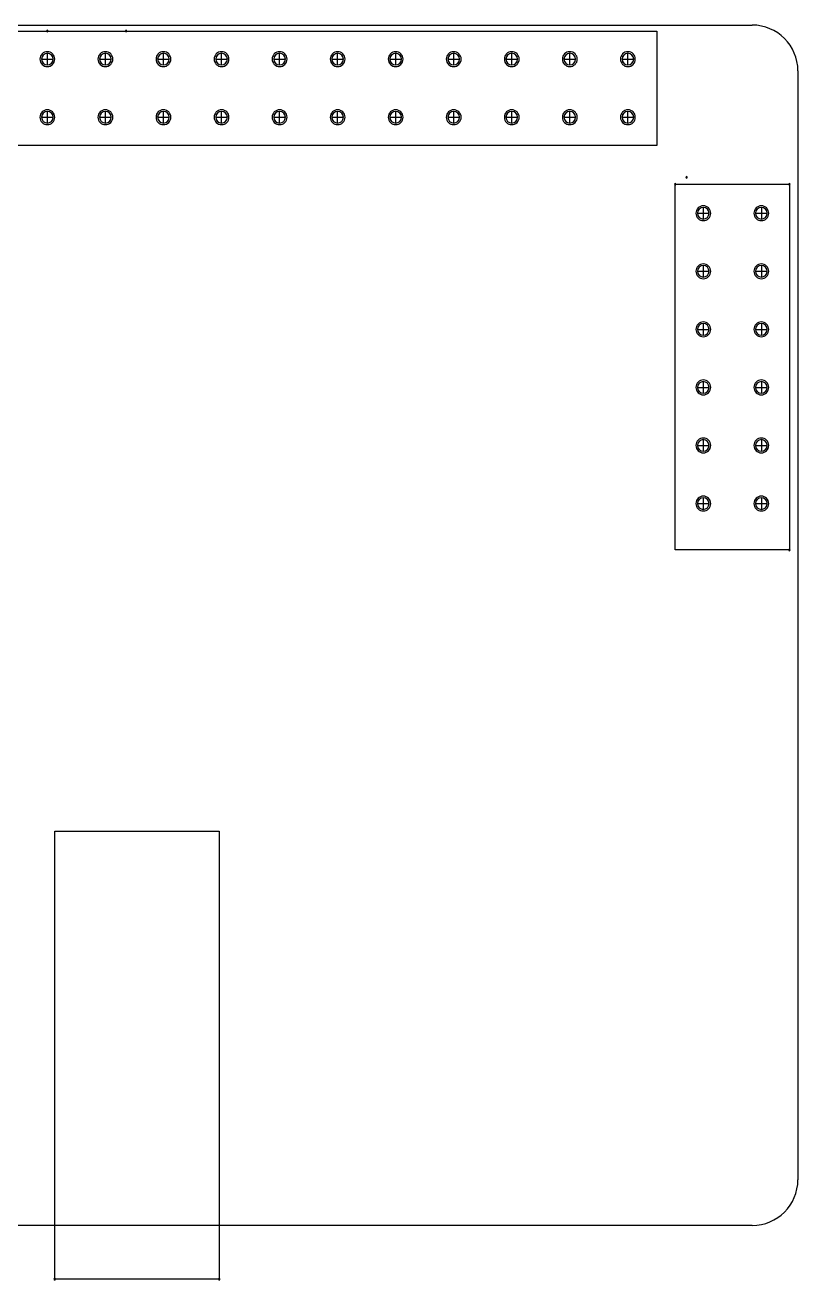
# Model space of a CAD drawing. Header units: millimetres. Extents: x -32.2 to 32.8, y -53.4 to 1.5.
# Drawn here: x -1 to 32.8, y -53.4 to 1.5 of the extents above; entities that cross this region are included whole.
import ezdxf

# ---------------------------------------------------------------- set-up
doc = ezdxf.new("R2010")
doc.units = ezdxf.units.MM
for name, color, linetype in [('BOARD_OUTLINE_00', 7, 'Continuous'), ('Dummy', 7, 'Continuous'), ('PART_TOP_2DLINE_01', 7, 'Continuous')]:
    doc.layers.add(name, color=color, linetype=linetype)

msp = doc.modelspace()

# ---------------------------------------------------------------- linework, layer by layer
at = {"color": 7, "linetype": 'Continuous'}
for centre, radius, start, end in [((0, 1.23), 0.0318, 0, 180), ((0, 1.23), 0.0318, 180, 0), ((3.445, 1.23), 0.0318, 0, 180), ((3.445, 1.23), 0.0318, 180, 0), ((0, 0), 0.325, 90, 270), ((0, 0), 0.325, 90, 270), ((0, 0), 0.325, 90, 270), ((0, 0), 0.255, 0, 180), ((0, 0), 0.255, 0, 180), ((0, 0), 0.255, 0, 180), ((0, 0), 0.255, 0, 180), ((0, 0), 0.255, 0, 180), ((0, 0), 0.255, 0, 180), ((0, 0), 0.255, 180, 0), ((0, 0), 0.255, 180, 0), ((0, 0), 0.255, 180, 0), ((0, 0), 0.255, 180, 0), ((0, 0), 0.255, 180, 0), ((0, 0), 0.255, 180, 0), ((0, 0), 0.325, 270, 90), ((0, 0), 0.325, 270, 90), ((0, 0), 0.325, 270, 90), ((2.54, 0), 0.325, 90, 270), ((2.54, 0), 0.325, 90, 270), ((2.54, 0), 0.325, 90, 270), ((2.54, 0), 0.255, 0, 180), ((2.54, 0), 0.255, 0, 180), ((2.54, 0), 0.255, 0, 180), ((2.54, 0), 0.255, 0, 180), ((2.54, 0), 0.255, 0, 180), ((2.54, 0), 0.255, 0, 180), ((2.54, 0), 0.255, 180, 0), ((2.54, 0), 0.255, 180, 0), ((2.54, 0), 0.255, 180, 0), ((2.54, 0), 0.255, 180, 0), ((2.54, 0), 0.255, 180, 0), ((2.54, 0), 0.255, 180, 0), ((2.54, 0), 0.325, 270, 90), ((2.54, 0), 0.325, 270, 90), ((2.54, 0), 0.325, 270, 90), ((5.08, 0), 0.325, 90, 270), ((5.08, 0), 0.325, 90, 270), ((5.08, 0), 0.325, 90, 270), ((5.08, 0), 0.255, 0, 180), ((5.08, 0), 0.255, 0, 180), ((5.08, 0), 0.255, 0, 180), ((5.08, 0), 0.255, 0, 180), ((5.08, 0), 0.255, 0, 180), ((5.08, 0), 0.255, 0, 180), ((5.08, 0), 0.255, 180, 0), ((5.08, 0), 0.255, 180, 0), ((5.08, 0), 0.255, 180, 0), ((5.08, 0), 0.255, 180, 0), ((5.08, 0), 0.255, 180, 0), ((5.08, 0), 0.255, 180, 0), ((5.08, 0), 0.325, 270, 90), ((5.08, 0), 0.325, 270, 90), ((5.08, 0), 0.325, 270, 90), ((7.62, 0), 0.325, 90, 270), ((7.62, 0), 0.325, 90, 270), ((7.62, 0), 0.325, 90, 270), ((7.62, 0), 0.255, 0, 180), ((7.62, 0), 0.255, 0, 180), ((7.62, 0), 0.255, 0, 180), ((7.62, 0), 0.255, 0, 180), ((7.62, 0), 0.255, 0, 180), ((7.62, 0), 0.255, 0, 180), ((7.62, 0), 0.255, 180, 0), ((7.62, 0), 0.255, 180, 0), ((7.62, 0), 0.255, 180, 0), ((7.62, 0), 0.255, 180, 0), ((7.62, 0), 0.255, 180, 0), ((7.62, 0), 0.255, 180, 0), ((7.62, 0), 0.325, 270, 90), ((7.62, 0), 0.325, 270, 90), ((7.62, 0), 0.325, 270, 90), ((10.16, 0), 0.325, 90, 270), ((10.16, 0), 0.325, 90, 270), ((10.16, 0), 0.325, 90, 270), ((10.16, 0), 0.255, 0, 180), ((10.16, 0), 0.255, 0, 180), ((10.16, 0), 0.255, 0, 180), ((10.16, 0), 0.255, 0, 180), ((10.16, 0), 0.255, 0, 180), ((10.16, 0), 0.255, 0, 180), ((10.16, 0), 0.255, 180, 0), ((10.16, 0), 0.255, 180, 0), ((10.16, 0), 0.255, 180, 0), ((10.16, 0), 0.255, 180, 0), ((10.16, 0), 0.255, 180, 0), ((10.16, 0), 0.255, 180, 0), ((10.16, 0), 0.325, 270, 90), ((10.16, 0), 0.325, 270, 90), ((10.16, 0), 0.325, 270, 90), ((12.7, 0), 0.325, 90, 270), ((12.7, 0), 0.325, 90, 270), ((12.7, 0), 0.325, 90, 270), ((12.7, 0), 0.255, 0, 180), ((12.7, 0), 0.255, 0, 180), ((12.7, 0), 0.255, 0, 180), ((12.7, 0), 0.255, 0, 180), ((12.7, 0), 0.255, 0, 180), ((12.7, 0), 0.255, 0, 180), ((12.7, 0), 0.255, 180, 0), ((12.7, 0), 0.255, 180, 0), ((12.7, 0), 0.255, 180, 0), ((12.7, 0), 0.255, 180, 0), ((12.7, 0), 0.255, 180, 0), ((12.7, 0), 0.255, 180, 0), ((12.7, 0), 0.325, 270, 90), ((12.7, 0), 0.325, 270, 90), ((12.7, 0), 0.325, 270, 90), ((15.24, 0), 0.325, 90, 270), ((15.24, 0), 0.325, 90, 270), ((15.24, 0), 0.325, 90, 270), ((15.24, 0), 0.255, 0, 180), ((15.24, 0), 0.255, 0, 180), ((15.24, 0), 0.255, 0, 180), ((15.24, 0), 0.255, 0, 180), ((15.24, 0), 0.255, 0, 180), ((15.24, 0), 0.255, 0, 180), ((15.24, 0), 0.255, 180, 0), ((15.24, 0), 0.255, 180, 0), ((15.24, 0), 0.255, 180, 0), ((15.24, 0), 0.255, 180, 0), ((15.24, 0), 0.255, 180, 0), ((15.24, 0), 0.255, 180, 0), ((15.24, 0), 0.325, 270, 90), ((15.24, 0), 0.325, 270, 90), ((15.24, 0), 0.325, 270, 90), ((17.78, 0), 0.325, 90, 270), ((17.78, 0), 0.325, 90, 270), ((17.78, 0), 0.325, 90, 270), ((17.78, 0), 0.255, 0, 180), ((17.78, 0), 0.255, 0, 180), ((17.78, 0), 0.255, 0, 180), ((17.78, 0), 0.255, 0, 180), ((17.78, 0), 0.255, 0, 180), ((17.78, 0), 0.255, 0, 180), ((17.78, 0), 0.255, 180, 0), ((17.78, 0), 0.255, 180, 0), ((17.78, 0), 0.255, 180, 0), ((17.78, 0), 0.255, 180, 0), ((17.78, 0), 0.255, 180, 0), ((17.78, 0), 0.255, 180, 0), ((17.78, 0), 0.325, 270, 90), ((17.78, 0), 0.325, 270, 90), ((17.78, 0), 0.325, 270, 90), ((20.32, 0), 0.325, 90, 270), ((20.32, 0), 0.325, 90, 270), ((20.32, 0), 0.325, 90, 270), ((20.32, 0), 0.255, 0, 180), ((20.32, 0), 0.255, 0, 180), ((20.32, 0), 0.255, 0, 180), ((20.32, 0), 0.255, 0, 180), ((20.32, 0), 0.255, 0, 180), ((20.32, 0), 0.255, 0, 180), ((20.32, 0), 0.255, 180, 0), ((20.32, 0), 0.255, 180, 0), ((20.32, 0), 0.255, 180, 0), ((20.32, 0), 0.255, 180, 0), ((20.32, 0), 0.255, 180, 0), ((20.32, 0), 0.255, 180, 0), ((20.32, 0), 0.325, 270, 90), ((20.32, 0), 0.325, 270, 90), ((20.32, 0), 0.325, 270, 90), ((22.86, 0), 0.325, 90, 270), ((22.86, 0), 0.325, 90, 270), ((22.86, 0), 0.325, 90, 270), ((22.86, 0), 0.255, 0, 180), ((22.86, 0), 0.255, 0, 180), ((22.86, 0), 0.255, 0, 180), ((22.86, 0), 0.255, 0, 180), ((22.86, 0), 0.255, 0, 180), ((22.86, 0), 0.255, 0, 180), ((22.86, 0), 0.255, 180, 0), ((22.86, 0), 0.255, 180, 0), ((22.86, 0), 0.255, 180, 0), ((22.86, 0), 0.255, 180, 0), ((22.86, 0), 0.255, 180, 0), ((22.86, 0), 0.255, 180, 0), ((22.86, 0), 0.325, 270, 90), ((22.86, 0), 0.325, 270, 90), ((22.86, 0), 0.325, 270, 90), ((25.4, 0), 0.325, 90, 270), ((25.4, 0), 0.325, 90, 270), ((25.4, 0), 0.325, 90, 270), ((25.4, 0), 0.255, 0, 180), ((25.4, 0), 0.255, 0, 180), ((25.4, 0), 0.255, 0, 180), ((25.4, 0), 0.255, 0, 180), ((25.4, 0), 0.255, 0, 180), ((25.4, 0), 0.255, 0, 180), ((25.4, 0), 0.255, 180, 0), ((25.4, 0), 0.255, 180, 0), ((25.4, 0), 0.255, 180, 0), ((25.4, 0), 0.255, 180, 0), ((25.4, 0), 0.255, 180, 0), ((25.4, 0), 0.255, 180, 0), ((25.4, 0), 0.325, 270, 90), ((25.4, 0), 0.325, 270, 90), ((25.4, 0), 0.325, 270, 90), ((0, -2.54), 0.325, 90, 270), ((0, -2.54), 0.325, 90, 270), ((0, -2.54), 0.325, 90, 270), ((0, -2.54), 0.255, 0, 180), ((0, -2.54), 0.255, 0, 180), ((0, -2.54), 0.255, 0, 180), ((0, -2.54), 0.255, 0, 180), ((0, -2.54), 0.255, 0, 180), ((0, -2.54), 0.255, 0, 180), ((0, -2.54), 0.255, 180, 0), ((0, -2.54), 0.255, 180, 0), ((0, -2.54), 0.255, 180, 0), ((0, -2.54), 0.255, 180, 0), ((0, -2.54), 0.255, 180, 0), ((0, -2.54), 0.255, 180, 0), ((0, -2.54), 0.325, 270, 90), ((0, -2.54), 0.325, 270, 90), ((0, -2.54), 0.325, 270, 90), ((2.54, -2.54), 0.325, 90, 270), ((2.54, -2.54), 0.325, 90, 270), ((2.54, -2.54), 0.325, 90, 270), ((2.54, -2.54), 0.255, 0, 180), ((2.54, -2.54), 0.255, 0, 180), ((2.54, -2.54), 0.255, 0, 180), ((2.54, -2.54), 0.255, 0, 180), ((2.54, -2.54), 0.255, 0, 180), ((2.54, -2.54), 0.255, 0, 180), ((2.54, -2.54), 0.255, 180, 0), ((2.54, -2.54), 0.255, 180, 0), ((2.54, -2.54), 0.255, 180, 0), ((2.54, -2.54), 0.255, 180, 0), ((2.54, -2.54), 0.255, 180, 0), ((2.54, -2.54), 0.255, 180, 0), ((2.54, -2.54), 0.325, 270, 90), ((2.54, -2.54), 0.325, 270, 90), ((2.54, -2.54), 0.325, 270, 90), ((5.08, -2.54), 0.325, 90, 270), ((5.08, -2.54), 0.325, 90, 270), ((5.08, -2.54), 0.325, 90, 270), ((5.08, -2.54), 0.255, 0, 180), ((5.08, -2.54), 0.255, 0, 180), ((5.08, -2.54), 0.255, 0, 180), ((5.08, -2.54), 0.255, 0, 180), ((5.08, -2.54), 0.255, 0, 180), ((5.08, -2.54), 0.255, 0, 180), ((5.08, -2.54), 0.255, 180, 0), ((5.08, -2.54), 0.255, 180, 0), ((5.08, -2.54), 0.255, 180, 0), ((5.08, -2.54), 0.255, 180, 0), ((5.08, -2.54), 0.255, 180, 0), ((5.08, -2.54), 0.255, 180, 0), ((5.08, -2.54), 0.325, 270, 90), ((5.08, -2.54), 0.325, 270, 90), ((5.08, -2.54), 0.325, 270, 90), ((7.62, -2.54), 0.325, 90, 270), ((7.62, -2.54), 0.325, 90, 270), ((7.62, -2.54), 0.325, 90, 270), ((7.62, -2.54), 0.255, 0, 180), ((7.62, -2.54), 0.255, 0, 180), ((7.62, -2.54), 0.255, 0, 180), ((7.62, -2.54), 0.255, 0, 180), ((7.62, -2.54), 0.255, 0, 180), ((7.62, -2.54), 0.255, 0, 180), ((7.62, -2.54), 0.255, 180, 0), ((7.62, -2.54), 0.255, 180, 0), ((7.62, -2.54), 0.255, 180, 0), ((7.62, -2.54), 0.255, 180, 0), ((7.62, -2.54), 0.255, 180, 0), ((7.62, -2.54), 0.255, 180, 0), ((7.62, -2.54), 0.325, 270, 90), ((7.62, -2.54), 0.325, 270, 90), ((7.62, -2.54), 0.325, 270, 90), ((10.16, -2.54), 0.325, 90, 270), ((10.16, -2.54), 0.325, 90, 270), ((10.16, -2.54), 0.325, 90, 270), ((10.16, -2.54), 0.255, 0, 180), ((10.16, -2.54), 0.255, 0, 180), ((10.16, -2.54), 0.255, 0, 180), ((10.16, -2.54), 0.255, 0, 180), ((10.16, -2.54), 0.255, 0, 180), ((10.16, -2.54), 0.255, 0, 180), ((10.16, -2.54), 0.255, 180, 0), ((10.16, -2.54), 0.255, 180, 0), ((10.16, -2.54), 0.255, 180, 0), ((10.16, -2.54), 0.255, 180, 0), ((10.16, -2.54), 0.255, 180, 0), ((10.16, -2.54), 0.255, 180, 0), ((10.16, -2.54), 0.325, 270, 90), ((10.16, -2.54), 0.325, 270, 90), ((10.16, -2.54), 0.325, 270, 90), ((12.7, -2.54), 0.325, 90, 270), ((12.7, -2.54), 0.325, 90, 270), ((12.7, -2.54), 0.325, 90, 270), ((12.7, -2.54), 0.255, 0, 180), ((12.7, -2.54), 0.255, 0, 180), ((12.7, -2.54), 0.255, 0, 180), ((12.7, -2.54), 0.255, 0, 180), ((12.7, -2.54), 0.255, 0, 180), ((12.7, -2.54), 0.255, 0, 180), ((12.7, -2.54), 0.255, 180, 0), ((12.7, -2.54), 0.255, 180, 0), ((12.7, -2.54), 0.255, 180, 0), ((12.7, -2.54), 0.255, 180, 0), ((12.7, -2.54), 0.255, 180, 0), ((12.7, -2.54), 0.255, 180, 0), ((12.7, -2.54), 0.325, 270, 90), ((12.7, -2.54), 0.325, 270, 90), ((12.7, -2.54), 0.325, 270, 90), ((15.24, -2.54), 0.325, 90, 270), ((15.24, -2.54), 0.325, 90, 270), ((15.24, -2.54), 0.325, 90, 270), ((15.24, -2.54), 0.255, 0, 180), ((15.24, -2.54), 0.255, 0, 180), ((15.24, -2.54), 0.255, 0, 180), ((15.24, -2.54), 0.255, 0, 180), ((15.24, -2.54), 0.255, 0, 180), ((15.24, -2.54), 0.255, 0, 180), ((15.24, -2.54), 0.255, 180, 0), ((15.24, -2.54), 0.255, 180, 0), ((15.24, -2.54), 0.255, 180, 0), ((15.24, -2.54), 0.255, 180, 0), ((15.24, -2.54), 0.255, 180, 0), ((15.24, -2.54), 0.255, 180, 0), ((15.24, -2.54), 0.325, 270, 90), ((15.24, -2.54), 0.325, 270, 90), ((15.24, -2.54), 0.325, 270, 90), ((17.78, -2.54), 0.325, 90, 270), ((17.78, -2.54), 0.325, 90, 270), ((17.78, -2.54), 0.325, 90, 270), ((17.78, -2.54), 0.255, 0, 180), ((17.78, -2.54), 0.255, 0, 180), ((17.78, -2.54), 0.255, 0, 180), ((17.78, -2.54), 0.255, 0, 180), ((17.78, -2.54), 0.255, 0, 180), ((17.78, -2.54), 0.255, 0, 180), ((17.78, -2.54), 0.255, 180, 0), ((17.78, -2.54), 0.255, 180, 0), ((17.78, -2.54), 0.255, 180, 0), ((17.78, -2.54), 0.255, 180, 0), ((17.78, -2.54), 0.255, 180, 0), ((17.78, -2.54), 0.255, 180, 0), ((17.78, -2.54), 0.325, 270, 90), ((17.78, -2.54), 0.325, 270, 90), ((17.78, -2.54), 0.325, 270, 90), ((20.32, -2.54), 0.325, 90, 270), ((20.32, -2.54), 0.325, 90, 270), ((20.32, -2.54), 0.325, 90, 270), ((20.32, -2.54), 0.255, 0, 180), ((20.32, -2.54), 0.255, 0, 180), ((20.32, -2.54), 0.255, 0, 180), ((20.32, -2.54), 0.255, 0, 180), ((20.32, -2.54), 0.255, 0, 180), ((20.32, -2.54), 0.255, 0, 180), ((20.32, -2.54), 0.255, 180, 0), ((20.32, -2.54), 0.255, 180, 0), ((20.32, -2.54), 0.255, 180, 0), ((20.32, -2.54), 0.255, 180, 0), ((20.32, -2.54), 0.255, 180, 0), ((20.32, -2.54), 0.255, 180, 0), ((20.32, -2.54), 0.325, 270, 90), ((20.32, -2.54), 0.325, 270, 90), ((20.32, -2.54), 0.325, 270, 90), ((22.86, -2.54), 0.325, 90, 270), ((22.86, -2.54), 0.325, 90, 270), ((22.86, -2.54), 0.325, 90, 270), ((22.86, -2.54), 0.255, 0, 180), ((22.86, -2.54), 0.255, 0, 180), ((22.86, -2.54), 0.255, 0, 180), ((22.86, -2.54), 0.255, 0, 180), ((22.86, -2.54), 0.255, 0, 180), ((22.86, -2.54), 0.255, 0, 180), ((22.86, -2.54), 0.255, 180, 0), ((22.86, -2.54), 0.255, 180, 0), ((22.86, -2.54), 0.255, 180, 0), ((22.86, -2.54), 0.255, 180, 0), ((22.86, -2.54), 0.255, 180, 0), ((22.86, -2.54), 0.255, 180, 0), ((22.86, -2.54), 0.325, 270, 90), ((22.86, -2.54), 0.325, 270, 90), ((22.86, -2.54), 0.325, 270, 90), ((25.4, -2.54), 0.325, 90, 270), ((25.4, -2.54), 0.325, 90, 270), ((25.4, -2.54), 0.325, 90, 270), ((25.4, -2.54), 0.255, 0, 180), ((25.4, -2.54), 0.255, 0, 180), ((25.4, -2.54), 0.255, 0, 180), ((25.4, -2.54), 0.255, 0, 180), ((25.4, -2.54), 0.255, 0, 180), ((25.4, -2.54), 0.255, 0, 180), ((25.4, -2.54), 0.255, 180, 0), ((25.4, -2.54), 0.255, 180, 0), ((25.4, -2.54), 0.255, 180, 0), ((25.4, -2.54), 0.255, 180, 0), ((25.4, -2.54), 0.255, 180, 0), ((25.4, -2.54), 0.255, 180, 0), ((25.4, -2.54), 0.325, 270, 90), ((25.4, -2.54), 0.325, 270, 90), ((25.4, -2.54), 0.325, 270, 90), ((27.47, -5.47), 0.0318, 90, 270), ((27.47, -5.47), 0.0318, 270, 90), ((27.967, -5.17), 0.0318, 90, 270), ((27.967, -5.17), 0.0318, 270, 90), ((32.47, -5.47), 0.0318, 90, 270), ((32.47, -5.47), 0.0318, 270, 90), ((28.7, -6.74), 0.325, 0, 180), ((28.7, -6.74), 0.325, 0, 180), ((28.7, -6.74), 0.325, 0, 180), ((28.7, -6.74), 0.255, 90, 270), ((28.7, -6.74), 0.255, 90, 270), ((28.7, -6.74), 0.255, 90, 270), ((28.7, -6.74), 0.255, 90, 270), ((28.7, -6.74), 0.255, 90, 270), ((28.7, -6.74), 0.255, 90, 270), ((28.7, -6.74), 0.255, 270, 90), ((28.7, -6.74), 0.255, 270, 90), ((28.7, -6.74), 0.255, 270, 90), ((28.7, -6.74), 0.255, 270, 90), ((28.7, -6.74), 0.255, 270, 90), ((28.7, -6.74), 0.255, 270, 90), ((31.24, -6.74), 0.325, 0, 180), ((31.24, -6.74), 0.325, 0, 180), ((31.24, -6.74), 0.325, 0, 180), ((31.24, -6.74), 0.255, 90, 270), ((31.24, -6.74), 0.255, 90, 270), ((31.24, -6.74), 0.255, 90, 270), ((31.24, -6.74), 0.255, 90, 270), ((31.24, -6.74), 0.255, 90, 270), ((31.24, -6.74), 0.255, 90, 270), ((31.24, -6.74), 0.255, 270, 90), ((31.24, -6.74), 0.255, 270, 90), ((31.24, -6.74), 0.255, 270, 90), ((31.24, -6.74), 0.255, 270, 90), ((31.24, -6.74), 0.255, 270, 90), ((31.24, -6.74), 0.255, 270, 90), ((28.7, -6.74), 0.325, 180, 0), ((28.7, -6.74), 0.325, 180, 0), ((28.7, -6.74), 0.325, 180, 0), ((31.24, -6.74), 0.325, 180, 0), ((31.24, -6.74), 0.325, 180, 0), ((31.24, -6.74), 0.325, 180, 0), ((28.7, -9.28), 0.325, 0, 180), ((28.7, -9.28), 0.325, 0, 180), ((28.7, -9.28), 0.325, 0, 180), ((28.7, -9.28), 0.325, 180, 0), ((28.7, -9.28), 0.325, 180, 0), ((28.7, -9.28), 0.325, 180, 0), ((28.7, -9.28), 0.255, 90, 270), ((28.7, -9.28), 0.255, 90, 270), ((28.7, -9.28), 0.255, 90, 270), ((28.7, -9.28), 0.255, 90, 270), ((28.7, -9.28), 0.255, 90, 270), ((28.7, -9.28), 0.255, 90, 270), ((28.7, -9.28), 0.255, 270, 90), ((28.7, -9.28), 0.255, 270, 90), ((28.7, -9.28), 0.255, 270, 90), ((28.7, -9.28), 0.255, 270, 90), ((28.7, -9.28), 0.255, 270, 90), ((28.7, -9.28), 0.255, 270, 90), ((31.24, -9.28), 0.325, 0, 180), ((31.24, -9.28), 0.325, 0, 180), ((31.24, -9.28), 0.325, 0, 180), ((31.24, -9.28), 0.325, 180, 0), ((31.24, -9.28), 0.325, 180, 0), ((31.24, -9.28), 0.325, 180, 0), ((31.24, -9.28), 0.255, 90, 270), ((31.24, -9.28), 0.255, 90, 270), ((31.24, -9.28), 0.255, 90, 270), ((31.24, -9.28), 0.255, 90, 270), ((31.24, -9.28), 0.255, 90, 270), ((31.24, -9.28), 0.255, 90, 270), ((31.24, -9.28), 0.255, 270, 90), ((31.24, -9.28), 0.255, 270, 90), ((31.24, -9.28), 0.255, 270, 90), ((31.24, -9.28), 0.255, 270, 90), ((31.24, -9.28), 0.255, 270, 90), ((31.24, -9.28), 0.255, 270, 90), ((28.7, -11.82), 0.325, 0, 180), ((28.7, -11.82), 0.325, 0, 180), ((28.7, -11.82), 0.325, 0, 180), ((31.24, -11.82), 0.325, 0, 180), ((31.24, -11.82), 0.325, 0, 180), ((31.24, -11.82), 0.325, 0, 180), ((28.7, -11.82), 0.325, 180, 0), ((28.7, -11.82), 0.325, 180, 0), ((28.7, -11.82), 0.325, 180, 0), ((28.7, -11.82), 0.255, 90, 270), ((28.7, -11.82), 0.255, 90, 270), ((28.7, -11.82), 0.255, 90, 270), ((28.7, -11.82), 0.255, 90, 270), ((28.7, -11.82), 0.255, 90, 270), ((28.7, -11.82), 0.255, 90, 270), ((28.7, -11.82), 0.255, 270, 90), ((28.7, -11.82), 0.255, 270, 90), ((28.7, -11.82), 0.255, 270, 90), ((28.7, -11.82), 0.255, 270, 90), ((28.7, -11.82), 0.255, 270, 90), ((28.7, -11.82), 0.255, 270, 90), ((31.24, -11.82), 0.325, 180, 0), ((31.24, -11.82), 0.325, 180, 0), ((31.24, -11.82), 0.325, 180, 0), ((31.24, -11.82), 0.255, 90, 270), ((31.24, -11.82), 0.255, 90, 270), ((31.24, -11.82), 0.255, 90, 270), ((31.24, -11.82), 0.255, 90, 270), ((31.24, -11.82), 0.255, 90, 270), ((31.24, -11.82), 0.255, 90, 270), ((31.24, -11.82), 0.255, 270, 90), ((31.24, -11.82), 0.255, 270, 90), ((31.24, -11.82), 0.255, 270, 90), ((31.24, -11.82), 0.255, 270, 90), ((31.24, -11.82), 0.255, 270, 90), ((31.24, -11.82), 0.255, 270, 90), ((28.7, -14.36), 0.325, 0, 180), ((28.7, -14.36), 0.325, 0, 180), ((28.7, -14.36), 0.325, 0, 180), ((28.7, -14.36), 0.255, 90, 270), ((28.7, -14.36), 0.255, 90, 270), ((28.7, -14.36), 0.255, 90, 270), ((28.7, -14.36), 0.255, 90, 270), ((28.7, -14.36), 0.255, 90, 270), ((28.7, -14.36), 0.255, 90, 270), ((28.7, -14.36), 0.255, 270, 90), ((28.7, -14.36), 0.255, 270, 90), ((28.7, -14.36), 0.255, 270, 90), ((28.7, -14.36), 0.255, 270, 90), ((28.7, -14.36), 0.255, 270, 90), ((28.7, -14.36), 0.255, 270, 90), ((31.24, -14.36), 0.325, 0, 180), ((31.24, -14.36), 0.325, 0, 180), ((31.24, -14.36), 0.325, 0, 180), ((31.24, -14.36), 0.255, 90, 270), ((31.24, -14.36), 0.255, 90, 270), ((31.24, -14.36), 0.255, 90, 270), ((31.24, -14.36), 0.255, 90, 270), ((31.24, -14.36), 0.255, 90, 270), ((31.24, -14.36), 0.255, 90, 270), ((31.24, -14.36), 0.255, 270, 90), ((31.24, -14.36), 0.255, 270, 90), ((31.24, -14.36), 0.255, 270, 90), ((31.24, -14.36), 0.255, 270, 90), ((31.24, -14.36), 0.255, 270, 90), ((31.24, -14.36), 0.255, 270, 90), ((28.7, -14.36), 0.325, 180, 0), ((28.7, -14.36), 0.325, 180, 0), ((28.7, -14.36), 0.325, 180, 0), ((31.24, -14.36), 0.325, 180, 0), ((31.24, -14.36), 0.325, 180, 0), ((31.24, -14.36), 0.325, 180, 0), ((28.7, -16.9), 0.325, 0, 180), ((28.7, -16.9), 0.325, 0, 180), ((28.7, -16.9), 0.325, 0, 180), ((28.7, -16.9), 0.325, 180, 0), ((28.7, -16.9), 0.325, 180, 0), ((28.7, -16.9), 0.325, 180, 0), ((28.7, -16.9), 0.255, 90, 270), ((28.7, -16.9), 0.255, 90, 270), ((28.7, -16.9), 0.255, 90, 270), ((28.7, -16.9), 0.255, 90, 270), ((28.7, -16.9), 0.255, 90, 270), ((28.7, -16.9), 0.255, 90, 270), ((28.7, -16.9), 0.255, 270, 90), ((28.7, -16.9), 0.255, 270, 90), ((28.7, -16.9), 0.255, 270, 90), ((28.7, -16.9), 0.255, 270, 90), ((28.7, -16.9), 0.255, 270, 90), ((28.7, -16.9), 0.255, 270, 90), ((31.24, -16.9), 0.325, 0, 180), ((31.24, -16.9), 0.325, 0, 180), ((31.24, -16.9), 0.325, 0, 180), ((31.24, -16.9), 0.325, 180, 0), ((31.24, -16.9), 0.325, 180, 0), ((31.24, -16.9), 0.325, 180, 0), ((31.24, -16.9), 0.255, 90, 270), ((31.24, -16.9), 0.255, 90, 270), ((31.24, -16.9), 0.255, 90, 270), ((31.24, -16.9), 0.255, 90, 270), ((31.24, -16.9), 0.255, 90, 270), ((31.24, -16.9), 0.255, 90, 270), ((31.24, -16.9), 0.255, 270, 90), ((31.24, -16.9), 0.255, 270, 90), ((31.24, -16.9), 0.255, 270, 90), ((31.24, -16.9), 0.255, 270, 90), ((31.24, -16.9), 0.255, 270, 90), ((31.24, -16.9), 0.255, 270, 90), ((28.7, -19.44), 0.325, 0, 180), ((28.7, -19.44), 0.325, 0, 180), ((28.7, -19.44), 0.325, 0, 180), ((28.7, -19.44), 0.255, 90, 270), ((28.7, -19.44), 0.255, 90, 270), ((28.7, -19.44), 0.255, 90, 270), ((28.7, -19.44), 0.255, 90, 270), ((28.7, -19.44), 0.255, 90, 270), ((28.7, -19.44), 0.255, 90, 270), ((28.7, -19.44), 0.255, 270, 90), ((28.7, -19.44), 0.255, 270, 90), ((28.7, -19.44), 0.255, 270, 90), ((28.7, -19.44), 0.255, 270, 90), ((28.7, -19.44), 0.255, 270, 90), ((28.7, -19.44), 0.255, 270, 90), ((31.24, -19.44), 0.325, 0, 180), ((31.24, -19.44), 0.325, 0, 180), ((31.24, -19.44), 0.325, 0, 180), ((31.24, -19.44), 0.255, 90, 270), ((31.24, -19.44), 0.255, 90, 270), ((31.24, -19.44), 0.255, 90, 270), ((31.24, -19.44), 0.255, 90, 270), ((31.24, -19.44), 0.255, 90, 270), ((31.24, -19.44), 0.255, 90, 270), ((31.24, -19.44), 0.255, 270, 90), ((31.24, -19.44), 0.255, 270, 90), ((31.24, -19.44), 0.255, 270, 90), ((31.24, -19.44), 0.255, 270, 90), ((31.24, -19.44), 0.255, 270, 90), ((31.24, -19.44), 0.255, 270, 90), ((28.7, -19.44), 0.325, 180, 0), ((28.7, -19.44), 0.325, 180, 0), ((28.7, -19.44), 0.325, 180, 0), ((31.24, -19.44), 0.325, 180, 0), ((31.24, -19.44), 0.325, 180, 0), ((31.24, -19.44), 0.325, 180, 0), ((32.47, -21.47), 0.0318, 90, 270), ((32.47, -21.47), 0.0318, 270, 90), ((0.32, -53.37), 0.0318, 0, 180), ((0.32, -53.37), 0.0318, 180, 0), ((7.52, -53.37), 0.0318, 0, 180), ((7.52, -53.37), 0.0318, 180, 0)]:
    msp.add_arc(centre, radius, start, end, dxfattribs=at)
at = {"layer": 'BOARD_OUTLINE_00', "color": 7, "linetype": 'Continuous'}
for p, q in [((-30.195, 1.49), (30.84, 1.49)), ((32.84, -0.51), (32.84, -49.02)), ((30.84, -51.02), (-30.17, -51.02))]:
    msp.add_line(p, q, dxfattribs=at)
for centre, start, end in [((30.84, -0.51), 0, 90), ((30.84, -49.02), 270, 0)]:
    msp.add_arc(centre, 2, start, end, dxfattribs=at)
at = {"layer": 'Dummy', "color": 7, "linetype": 'Continuous'}
for p, q in [((-0.254, 0), (0.254, 0)), ((-0.254, 0), (0.254, 0)), ((-0.254, 0), (0.254, 0)), ((-0.254, 0), (0.254, 0)), ((-0.254, 0), (0.254, 0)), ((-0.254, 0), (0.254, 0)), ((0, -0.254), (0, 0.254)), ((0, -0.254), (0, 0.254)), ((0, -0.254), (0, 0.254)), ((0, -0.254), (0, 0.254)), ((0, -0.254), (0, 0.254)), ((0, -0.254), (0, 0.254)), ((2.286, 0), (2.794, 0)), ((2.286, 0), (2.794, 0)), ((2.286, 0), (2.794, 0)), ((2.286, 0), (2.794, 0)), ((2.286, 0), (2.794, 0)), ((2.286, 0), (2.794, 0)), ((2.54, -0.254), (2.54, 0.254)), ((2.54, -0.254), (2.54, 0.254)), ((2.54, -0.254), (2.54, 0.254)), ((2.54, -0.254), (2.54, 0.254)), ((2.54, -0.254), (2.54, 0.254)), ((2.54, -0.254), (2.54, 0.254)), ((4.826, 0), (5.334, 0)), ((4.826, 0), (5.334, 0)), ((4.826, 0), (5.334, 0)), ((4.826, 0), (5.334, 0)), ((4.826, 0), (5.334, 0)), ((4.826, 0), (5.334, 0)), ((5.08, -0.254), (5.08, 0.254)), ((5.08, -0.254), (5.08, 0.254)), ((5.08, -0.254), (5.08, 0.254)), ((5.08, -0.254), (5.08, 0.254)), ((5.08, -0.254), (5.08, 0.254)), ((5.08, -0.254), (5.08, 0.254)), ((7.366, 0), (7.874, 0)), ((7.366, 0), (7.874, 0)), ((7.366, 0), (7.874, 0)), ((7.366, 0), (7.874, 0)), ((7.366, 0), (7.874, 0)), ((7.366, 0), (7.874, 0)), ((7.62, -0.254), (7.62, 0.254)), ((7.62, -0.254), (7.62, 0.254)), ((7.62, -0.254), (7.62, 0.254)), ((7.62, -0.254), (7.62, 0.254)), ((7.62, -0.254), (7.62, 0.254)), ((7.62, -0.254), (7.62, 0.254)), ((9.906, 0), (10.414, 0)), ((9.906, 0), (10.414, 0)), ((9.906, 0), (10.414, 0)), ((9.906, 0), (10.414, 0)), ((9.906, 0), (10.414, 0)), ((9.906, 0), (10.414, 0)), ((10.16, -0.254), (10.16, 0.254)), ((10.16, -0.254), (10.16, 0.254)), ((10.16, -0.254), (10.16, 0.254)), ((10.16, -0.254), (10.16, 0.254)), ((10.16, -0.254), (10.16, 0.254)), ((10.16, -0.254), (10.16, 0.254)), ((12.446, 0), (12.954, 0)), ((12.446, 0), (12.954, 0)), ((12.446, 0), (12.954, 0)), ((12.446, 0), (12.954, 0)), ((12.446, 0), (12.954, 0)), ((12.446, 0), (12.954, 0)), ((12.7, -0.254), (12.7, 0.254)), ((12.7, -0.254), (12.7, 0.254)), ((12.7, -0.254), (12.7, 0.254)), ((12.7, -0.254), (12.7, 0.254)), ((12.7, -0.254), (12.7, 0.254)), ((12.7, -0.254), (12.7, 0.254)), ((14.986, 0), (15.494, 0)), ((14.986, 0), (15.494, 0)), ((14.986, 0), (15.494, 0)), ((14.986, 0), (15.494, 0)), ((14.986, 0), (15.494, 0)), ((14.986, 0), (15.494, 0)), ((15.24, -0.254), (15.24, 0.254)), ((15.24, -0.254), (15.24, 0.254)), ((15.24, -0.254), (15.24, 0.254)), ((15.24, -0.254), (15.24, 0.254)), ((15.24, -0.254), (15.24, 0.254)), ((15.24, -0.254), (15.24, 0.254)), ((17.526, 0), (18.034, 0)), ((17.526, 0), (18.034, 0)), ((17.526, 0), (18.034, 0)), ((17.526, 0), (18.034, 0)), ((17.526, 0), (18.034, 0)), ((17.526, 0), (18.034, 0)), ((17.78, -0.254), (17.78, 0.254)), ((17.78, -0.254), (17.78, 0.254)), ((17.78, -0.254), (17.78, 0.254)), ((17.78, -0.254), (17.78, 0.254)), ((17.78, -0.254), (17.78, 0.254)), ((17.78, -0.254), (17.78, 0.254)), ((20.066, 0), (20.574, 0)), ((20.066, 0), (20.574, 0)), ((20.066, 0), (20.574, 0)), ((20.066, 0), (20.574, 0)), ((20.066, 0), (20.574, 0)), ((20.066, 0), (20.574, 0)), ((20.32, -0.254), (20.32, 0.254)), ((20.32, -0.254), (20.32, 0.254)), ((20.32, -0.254), (20.32, 0.254)), ((20.32, -0.254), (20.32, 0.254)), ((20.32, -0.254), (20.32, 0.254)), ((20.32, -0.254), (20.32, 0.254)), ((22.606, 0), (23.114, 0)), ((22.606, 0), (23.114, 0)), ((22.606, 0), (23.114, 0)), ((22.606, 0), (23.114, 0)), ((22.606, 0), (23.114, 0)), ((22.606, 0), (23.114, 0)), ((22.86, -0.254), (22.86, 0.254)), ((22.86, -0.254), (22.86, 0.254)), ((22.86, -0.254), (22.86, 0.254)), ((22.86, -0.254), (22.86, 0.254)), ((22.86, -0.254), (22.86, 0.254)), ((22.86, -0.254), (22.86, 0.254)), ((25.146, 0), (25.654, 0)), ((25.146, 0), (25.654, 0)), ((25.146, 0), (25.654, 0)), ((25.146, 0), (25.654, 0)), ((25.146, 0), (25.654, 0)), ((25.146, 0), (25.654, 0)), ((25.4, -0.254), (25.4, 0.254)), ((25.4, -0.254), (25.4, 0.254)), ((25.4, -0.254), (25.4, 0.254)), ((25.4, -0.254), (25.4, 0.254)), ((25.4, -0.254), (25.4, 0.254)), ((25.4, -0.254), (25.4, 0.254)), ((-0.254, -2.54), (0.254, -2.54)), ((-0.254, -2.54), (0.254, -2.54)), ((-0.254, -2.54), (0.254, -2.54)), ((-0.254, -2.54), (0.254, -2.54)), ((-0.254, -2.54), (0.254, -2.54)), ((-0.254, -2.54), (0.254, -2.54)), ((0, -2.794), (0, -2.286)), ((0, -2.794), (0, -2.286)), ((0, -2.794), (0, -2.286)), ((0, -2.794), (0, -2.286)), ((0, -2.794), (0, -2.286)), ((0, -2.794), (0, -2.286)), ((2.286, -2.54), (2.794, -2.54)), ((2.286, -2.54), (2.794, -2.54)), ((2.286, -2.54), (2.794, -2.54)), ((2.286, -2.54), (2.794, -2.54)), ((2.286, -2.54), (2.794, -2.54)), ((2.286, -2.54), (2.794, -2.54)), ((2.54, -2.794), (2.54, -2.286)), ((2.54, -2.794), (2.54, -2.286)), ((2.54, -2.794), (2.54, -2.286)), ((2.54, -2.794), (2.54, -2.286)), ((2.54, -2.794), (2.54, -2.286)), ((2.54, -2.794), (2.54, -2.286)), ((4.826, -2.54), (5.334, -2.54)), ((4.826, -2.54), (5.334, -2.54)), ((4.826, -2.54), (5.334, -2.54)), ((4.826, -2.54), (5.334, -2.54)), ((4.826, -2.54), (5.334, -2.54)), ((4.826, -2.54), (5.334, -2.54)), ((5.08, -2.794), (5.08, -2.286)), ((5.08, -2.794), (5.08, -2.286)), ((5.08, -2.794), (5.08, -2.286)), ((5.08, -2.794), (5.08, -2.286)), ((5.08, -2.794), (5.08, -2.286)), ((5.08, -2.794), (5.08, -2.286)), ((7.366, -2.54), (7.874, -2.54)), ((7.366, -2.54), (7.874, -2.54)), ((7.366, -2.54), (7.874, -2.54)), ((7.366, -2.54), (7.874, -2.54)), ((7.366, -2.54), (7.874, -2.54)), ((7.366, -2.54), (7.874, -2.54)), ((7.62, -2.794), (7.62, -2.286)), ((7.62, -2.794), (7.62, -2.286)), ((7.62, -2.794), (7.62, -2.286)), ((7.62, -2.794), (7.62, -2.286)), ((7.62, -2.794), (7.62, -2.286)), ((7.62, -2.794), (7.62, -2.286)), ((9.906, -2.54), (10.414, -2.54)), ((9.906, -2.54), (10.414, -2.54)), ((9.906, -2.54), (10.414, -2.54)), ((9.906, -2.54), (10.414, -2.54)), ((9.906, -2.54), (10.414, -2.54)), ((9.906, -2.54), (10.414, -2.54)), ((10.16, -2.794), (10.16, -2.286)), ((10.16, -2.794), (10.16, -2.286)), ((10.16, -2.794), (10.16, -2.286)), ((10.16, -2.794), (10.16, -2.286)), ((10.16, -2.794), (10.16, -2.286)), ((10.16, -2.794), (10.16, -2.286)), ((12.446, -2.54), (12.954, -2.54)), ((12.446, -2.54), (12.954, -2.54)), ((12.446, -2.54), (12.954, -2.54)), ((12.446, -2.54), (12.954, -2.54)), ((12.446, -2.54), (12.954, -2.54)), ((12.446, -2.54), (12.954, -2.54)), ((12.7, -2.794), (12.7, -2.286)), ((12.7, -2.794), (12.7, -2.286)), ((12.7, -2.794), (12.7, -2.286)), ((12.7, -2.794), (12.7, -2.286)), ((12.7, -2.794), (12.7, -2.286)), ((12.7, -2.794), (12.7, -2.286)), ((14.986, -2.54), (15.494, -2.54)), ((14.986, -2.54), (15.494, -2.54)), ((14.986, -2.54), (15.494, -2.54)), ((14.986, -2.54), (15.494, -2.54)), ((14.986, -2.54), (15.494, -2.54)), ((14.986, -2.54), (15.494, -2.54)), ((15.24, -2.794), (15.24, -2.286)), ((15.24, -2.794), (15.24, -2.286)), ((15.24, -2.794), (15.24, -2.286)), ((15.24, -2.794), (15.24, -2.286)), ((15.24, -2.794), (15.24, -2.286)), ((15.24, -2.794), (15.24, -2.286)), ((17.526, -2.54), (18.034, -2.54)), ((17.526, -2.54), (18.034, -2.54)), ((17.526, -2.54), (18.034, -2.54)), ((17.526, -2.54), (18.034, -2.54)), ((17.526, -2.54), (18.034, -2.54)), ((17.526, -2.54), (18.034, -2.54)), ((17.78, -2.794), (17.78, -2.286)), ((17.78, -2.794), (17.78, -2.286)), ((17.78, -2.794), (17.78, -2.286)), ((17.78, -2.794), (17.78, -2.286)), ((17.78, -2.794), (17.78, -2.286)), ((17.78, -2.794), (17.78, -2.286)), ((20.066, -2.54), (20.574, -2.54)), ((20.066, -2.54), (20.574, -2.54)), ((20.066, -2.54), (20.574, -2.54)), ((20.066, -2.54), (20.574, -2.54)), ((20.066, -2.54), (20.574, -2.54)), ((20.066, -2.54), (20.574, -2.54)), ((20.32, -2.794), (20.32, -2.286)), ((20.32, -2.794), (20.32, -2.286)), ((20.32, -2.794), (20.32, -2.286)), ((20.32, -2.794), (20.32, -2.286)), ((20.32, -2.794), (20.32, -2.286)), ((20.32, -2.794), (20.32, -2.286)), ((22.606, -2.54), (23.114, -2.54)), ((22.606, -2.54), (23.114, -2.54)), ((22.606, -2.54), (23.114, -2.54)), ((22.606, -2.54), (23.114, -2.54)), ((22.606, -2.54), (23.114, -2.54)), ((22.606, -2.54), (23.114, -2.54)), ((22.86, -2.794), (22.86, -2.286)), ((22.86, -2.794), (22.86, -2.286)), ((22.86, -2.794), (22.86, -2.286)), ((22.86, -2.794), (22.86, -2.286)), ((22.86, -2.794), (22.86, -2.286)), ((22.86, -2.794), (22.86, -2.286)), ((25.146, -2.54), (25.654, -2.54)), ((25.146, -2.54), (25.654, -2.54)), ((25.146, -2.54), (25.654, -2.54)), ((25.146, -2.54), (25.654, -2.54)), ((25.146, -2.54), (25.654, -2.54)), ((25.146, -2.54), (25.654, -2.54)), ((25.4, -2.794), (25.4, -2.286)), ((25.4, -2.794), (25.4, -2.286)), ((25.4, -2.794), (25.4, -2.286)), ((25.4, -2.794), (25.4, -2.286)), ((25.4, -2.794), (25.4, -2.286)), ((25.4, -2.794), (25.4, -2.286)), ((28.7, -6.486), (28.7, -6.994)), ((28.7, -6.486), (28.7, -6.994)), ((28.7, -6.486), (28.7, -6.994)), ((28.7, -6.486), (28.7, -6.994)), ((28.7, -6.486), (28.7, -6.994)), ((28.7, -6.486), (28.7, -6.994)), ((31.24, -6.486), (31.24, -6.994)), ((31.24, -6.486), (31.24, -6.994)), ((31.24, -6.486), (31.24, -6.994)), ((31.24, -6.486), (31.24, -6.994)), ((31.24, -6.486), (31.24, -6.994)), ((31.24, -6.486), (31.24, -6.994)), ((28.446, -6.74), (28.954, -6.74)), ((28.446, -6.74), (28.954, -6.74)), ((28.446, -6.74), (28.954, -6.74)), ((28.446, -6.74), (28.954, -6.74)), ((28.446, -6.74), (28.954, -6.74)), ((28.446, -6.74), (28.954, -6.74)), ((30.986, -6.74), (31.494, -6.74)), ((30.986, -6.74), (31.494, -6.74)), ((30.986, -6.74), (31.494, -6.74)), ((30.986, -6.74), (31.494, -6.74)), ((30.986, -6.74), (31.494, -6.74)), ((30.986, -6.74), (31.494, -6.74)), ((28.446, -9.28), (28.954, -9.28)), ((28.446, -9.28), (28.954, -9.28)), ((28.446, -9.28), (28.954, -9.28)), ((28.446, -9.28), (28.954, -9.28)), ((28.446, -9.28), (28.954, -9.28)), ((28.446, -9.28), (28.954, -9.28)), ((28.7, -9.026), (28.7, -9.534)), ((28.7, -9.026), (28.7, -9.534)), ((28.7, -9.026), (28.7, -9.534)), ((28.7, -9.026), (28.7, -9.534)), ((28.7, -9.026), (28.7, -9.534)), ((28.7, -9.026), (28.7, -9.534)), ((30.986, -9.28), (31.494, -9.28)), ((30.986, -9.28), (31.494, -9.28)), ((30.986, -9.28), (31.494, -9.28)), ((30.986, -9.28), (31.494, -9.28)), ((30.986, -9.28), (31.494, -9.28)), ((30.986, -9.28), (31.494, -9.28)), ((31.24, -9.026), (31.24, -9.534)), ((31.24, -9.026), (31.24, -9.534)), ((31.24, -9.026), (31.24, -9.534)), ((31.24, -9.026), (31.24, -9.534)), ((31.24, -9.026), (31.24, -9.534)), ((31.24, -9.026), (31.24, -9.534)), ((28.446, -11.82), (28.954, -11.82)), ((28.446, -11.82), (28.954, -11.82)), ((28.446, -11.82), (28.954, -11.82)), ((28.446, -11.82), (28.954, -11.82)), ((28.446, -11.82), (28.954, -11.82)), ((28.446, -11.82), (28.954, -11.82)), ((28.7, -11.566), (28.7, -12.074)), ((28.7, -11.566), (28.7, -12.074)), ((28.7, -11.566), (28.7, -12.074)), ((28.7, -11.566), (28.7, -12.074)), ((28.7, -11.566), (28.7, -12.074)), ((28.7, -11.566), (28.7, -12.074)), ((30.986, -11.82), (31.494, -11.82)), ((30.986, -11.82), (31.494, -11.82)), ((30.986, -11.82), (31.494, -11.82)), ((30.986, -11.82), (31.494, -11.82)), ((30.986, -11.82), (31.494, -11.82)), ((30.986, -11.82), (31.494, -11.82)), ((31.24, -11.566), (31.24, -12.074)), ((31.24, -11.566), (31.24, -12.074)), ((31.24, -11.566), (31.24, -12.074)), ((31.24, -11.566), (31.24, -12.074)), ((31.24, -11.566), (31.24, -12.074)), ((31.24, -11.566), (31.24, -12.074)), ((28.7, -14.106), (28.7, -14.614)), ((28.7, -14.106), (28.7, -14.614)), ((28.7, -14.106), (28.7, -14.614)), ((28.7, -14.106), (28.7, -14.614)), ((28.7, -14.106), (28.7, -14.614)), ((28.7, -14.106), (28.7, -14.614)), ((31.24, -14.106), (31.24, -14.614)), ((31.24, -14.106), (31.24, -14.614)), ((31.24, -14.106), (31.24, -14.614)), ((31.24, -14.106), (31.24, -14.614)), ((31.24, -14.106), (31.24, -14.614)), ((31.24, -14.106), (31.24, -14.614)), ((28.446, -14.36), (28.954, -14.36)), ((28.446, -14.36), (28.954, -14.36)), ((28.446, -14.36), (28.954, -14.36)), ((28.446, -14.36), (28.954, -14.36)), ((28.446, -14.36), (28.954, -14.36)), ((28.446, -14.36), (28.954, -14.36)), ((30.986, -14.36), (31.494, -14.36)), ((30.986, -14.36), (31.494, -14.36)), ((30.986, -14.36), (31.494, -14.36)), ((30.986, -14.36), (31.494, -14.36)), ((30.986, -14.36), (31.494, -14.36)), ((30.986, -14.36), (31.494, -14.36)), ((28.446, -16.9), (28.954, -16.9)), ((28.446, -16.9), (28.954, -16.9)), ((28.446, -16.9), (28.954, -16.9)), ((28.446, -16.9), (28.954, -16.9)), ((28.446, -16.9), (28.954, -16.9)), ((28.446, -16.9), (28.954, -16.9)), ((28.7, -16.646), (28.7, -17.154)), ((28.7, -16.646), (28.7, -17.154)), ((28.7, -16.646), (28.7, -17.154)), ((28.7, -16.646), (28.7, -17.154)), ((28.7, -16.646), (28.7, -17.154)), ((28.7, -16.646), (28.7, -17.154)), ((30.986, -16.9), (31.494, -16.9)), ((30.986, -16.9), (31.494, -16.9)), ((30.986, -16.9), (31.494, -16.9)), ((30.986, -16.9), (31.494, -16.9)), ((30.986, -16.9), (31.494, -16.9)), ((30.986, -16.9), (31.494, -16.9)), ((31.24, -16.646), (31.24, -17.154)), ((31.24, -16.646), (31.24, -17.154)), ((31.24, -16.646), (31.24, -17.154)), ((31.24, -16.646), (31.24, -17.154)), ((31.24, -16.646), (31.24, -17.154)), ((31.24, -16.646), (31.24, -17.154)), ((28.7, -19.186), (28.7, -19.694)), ((28.7, -19.186), (28.7, -19.694)), ((28.7, -19.186), (28.7, -19.694)), ((28.7, -19.186), (28.7, -19.694)), ((28.7, -19.186), (28.7, -19.694)), ((28.7, -19.186), (28.7, -19.694)), ((31.24, -19.186), (31.24, -19.694)), ((31.24, -19.186), (31.24, -19.694)), ((31.24, -19.186), (31.24, -19.694)), ((31.24, -19.186), (31.24, -19.694)), ((31.24, -19.186), (31.24, -19.694)), ((31.24, -19.186), (31.24, -19.694)), ((28.446, -19.44), (28.954, -19.44)), ((28.446, -19.44), (28.954, -19.44)), ((28.446, -19.44), (28.954, -19.44)), ((28.446, -19.44), (28.954, -19.44)), ((28.446, -19.44), (28.954, -19.44)), ((28.446, -19.44), (28.954, -19.44)), ((30.986, -19.44), (31.494, -19.44)), ((30.986, -19.44), (31.494, -19.44)), ((30.986, -19.44), (31.494, -19.44)), ((30.986, -19.44), (31.494, -19.44)), ((30.986, -19.44), (31.494, -19.44)), ((30.986, -19.44), (31.494, -19.44))]:
    msp.add_line(p, q, dxfattribs=at)
at = {"layer": 'PART_TOP_2DLINE_01', "color": 7, "linetype": 'Continuous'}
for p, q in [((-24.13, 1.23), (0, 1.23)), ((0, 1.23), (3.445, 1.23)), ((3.445, 1.23), (26.67, 1.23)), ((26.67, 1.23), (26.67, -3.77)), ((0, -3.77), (-24.13, -3.77)), ((3.445, -3.77), (0, -3.77)), ((26.67, -3.77), (3.445, -3.77)), ((27.47, -21.47), (27.47, -5.47)), ((27.47, -5.47), (32.47, -5.47)), ((32.47, -5.47), (32.47, -21.47)), ((32.47, -21.47), (27.47, -21.47)), ((0.32, -33.77), (7.52, -33.77)), ((0.32, -53.37), (0.32, -33.77)), ((7.52, -33.77), (7.52, -53.37)), ((7.52, -53.37), (0.32, -53.37))]:
    msp.add_line(p, q, dxfattribs=at)

doc.saveas('drawing.dxf')
